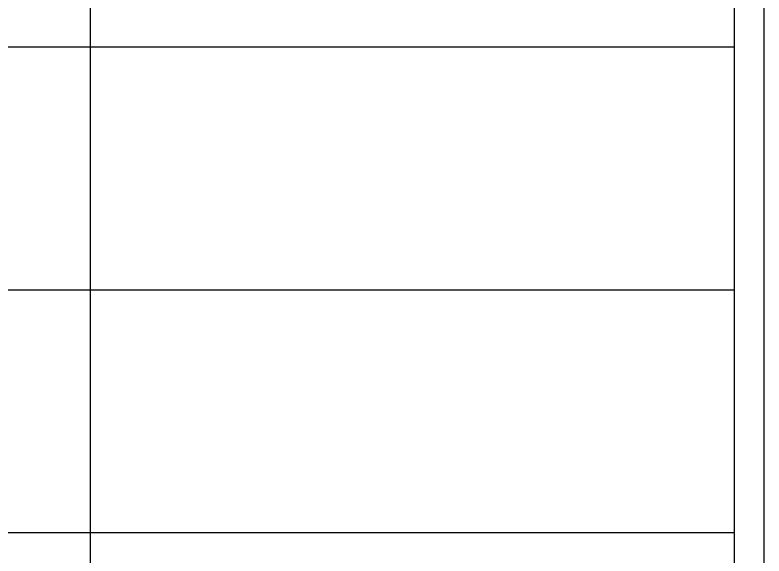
# Model space of a CAD drawing. Header units: inches. Extents: x 3613 to 8393, y -2205 to -794.
# Drawn here: x 3930.4 to 4033.2, y -2130.6 to -2056.4 of the extents above; entities that cross this region are included whole.
import ezdxf

# ---------------------------------------------------------------- set-up
doc = ezdxf.new("R2010")
doc.units = ezdxf.units.IN
doc.header["$MEASUREMENT"] = 0

msp = doc.modelspace()

# ---------------------------------------------------------------- linework, layer by layer
for p, q in [((3940.719, -1913.853), (3940.719, -2169.814)), ((4029.183, -2200.594), (4029.183, -1913.853)), ((3632.745, -2060.713), (4029.183, -2060.713)), ((3632.745, -2094.055), (4029.183, -2094.055)), ((3632.745, -2127.397), (4029.183, -2127.397))]:
    msp.add_line(p, q)
msp.add_lwpolyline([(4033.221, -2204.853), (4033.221, -1907.853), (3613.221, -1907.853), (3613.221, -2204.853)], close=True)

doc.saveas('drawing.dxf')
